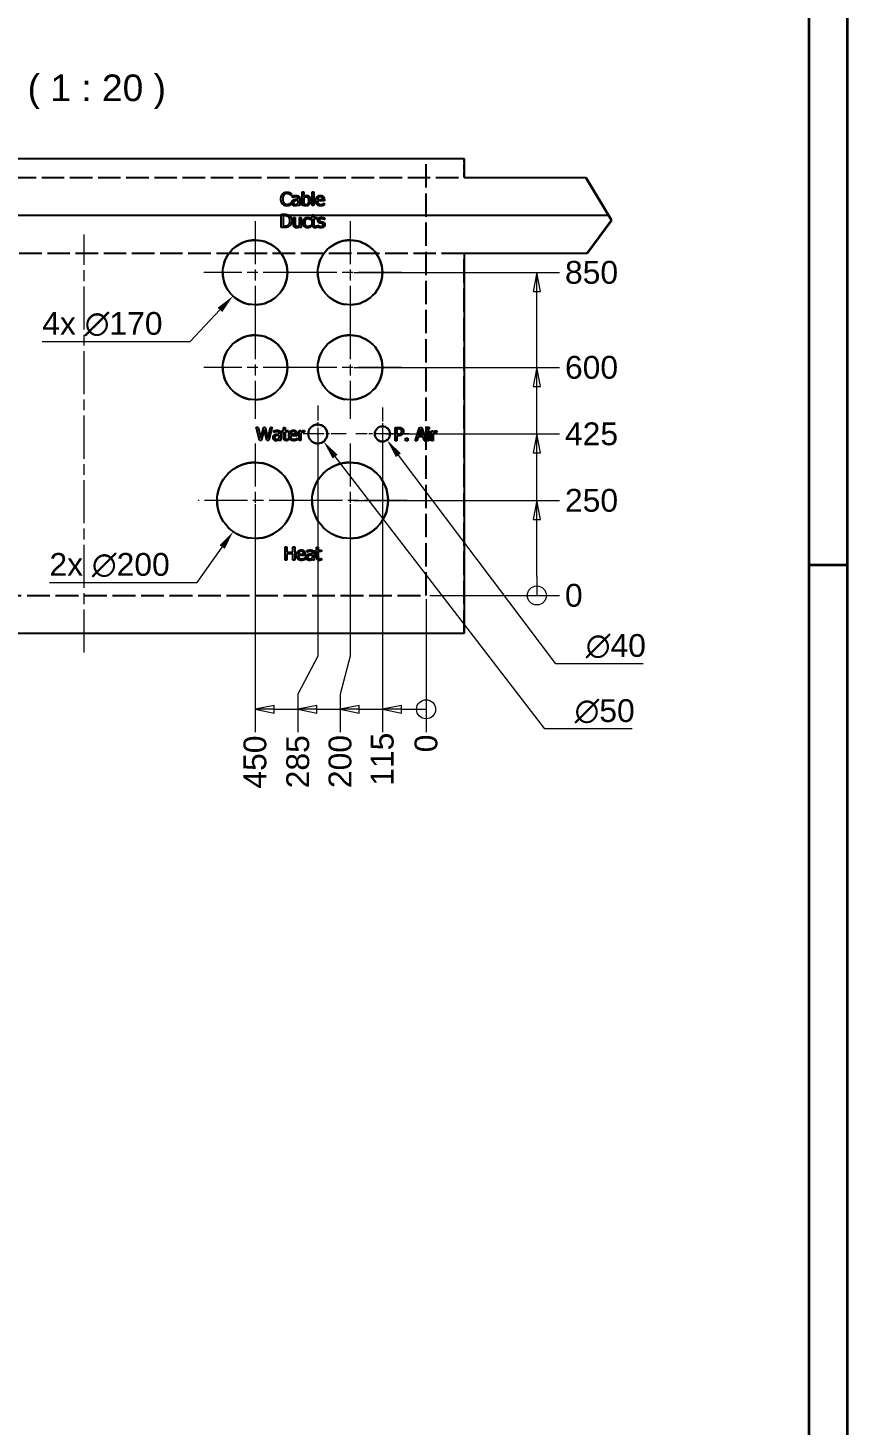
# Model space of a CAD drawing. Header units: millimetres. Extents: x -259789 to 207294, y -77389 to 59400.
# Drawn here: x 73324 to 84100, y 18384 to 36769 of the extents above; entities that cross this region are included whole.
import ezdxf

# ---------------------------------------------------------------- set-up
doc = ezdxf.new("R2010")
doc.units = ezdxf.units.MM
doc.header["$LTSCALE"] = 100
doc.linetypes.add('CHAIN', pattern=[0.3543, 0.2362, -0.0295, 0.0591, -0.0295])
doc.linetypes.add('DASHED', pattern=[0.2067, 0.1654, -0.0413])
doc.layers.get('0').update_dxf_attribs({"lineweight": 18})
for name, color, linetype, lineweight in [('Border', 7, 'Continuous', 35), ('Break Line', 7, 'Continuous', 35), ('Center Mark', 7, 'Continuous', 18), ('Centerline', 7, 'Continuous', 18), ('Dimension', 7, 'Continuous', 18), ('Hidden', 7, 'DASHED', 25), ('Symbol', 7, 'Continuous', 18), ('Visible', 7, 'Continuous', 25)]:
    doc.layers.add(name, color=color, linetype=linetype, lineweight=lineweight)
doc.styles.add('Label Text', font='arial.ttf')
doc.styles.add('Title', font='arial.ttf')
doc.dimstyles.new('Default - Method 2b', dxfattribs={"dimscale": 100, "dimtxt": 3, "dimasz": 2.5, "dimexe": 3, "dimexo": 0.5, "dimgap": 0.7, "dimtad": 0, "dimtoh": 1, "dimdec": 1, "dimrnd": 1e-08, "dimtxsty": 'Title', "dimcen": 0.09, "dimdle": 10, "dimclrd": 256, "dimclre": 256, "dimclrt": 7, "dimadec": 0, "dimazin": 2, "dimtfac": 0.833333, "dimtdec": 1, "dimtmove": 0, "dimatfit": 3, "dimfxl": 1, "dimtolj": 1, "dimlwd": -1, "dimlwe": -1, "dimarcsym": 0})

# ---------------------------------------------------------------- blocks, each defined once
blk = doc.blocks.new('Borders Bigadan Border')
at = {"layer": 'Border'}
for p, q in [((841, 594), (841, 0)), ((836, 5), (836, 589)), ((841, 297), (836, 297))]:
    blk.add_line(p, q, dxfattribs=at)
blk = doc.blocks.new('*D46')
at = {"layer": 'Defpoints', "color": 0, "transparency": 16777216}
for p in [(78562, 29301), (78562, 29301), (80319, 29301)]:
    blk.add_point(p, dxfattribs=at)
at = {"layer": 'Dimension', "transparency": 16777216}
blk.add_line((78612, 29301), (80319, 29301), dxfattribs=at)
at = {"layer": 'Dimension', "color": 7, "transparency": 16777216, "insert": (80389, 29301), "char_height": 300, "attachment_point": 4, "style": 'Title'}
blk.add_mtext('\\A1;0', dxfattribs=at)
blk = doc.blocks.new('*D47')
at = {"layer": 'Defpoints', "color": 0, "transparency": 16777216}
for p in [(77562, 30551), (80319, 30551), (78562, 29301)]:
    blk.add_point(p, dxfattribs=at)
at = {"layer": 'Dimension', "transparency": 16777216}
blk.add_line((77612, 30551), (80319, 30551), dxfattribs=at)
at = {"layer": 'Dimension', "color": 7, "transparency": 16777216, "insert": (80389, 30551), "char_height": 300, "attachment_point": 4, "style": 'Title'}
blk.add_mtext('\\A1;250', dxfattribs=at)
blk = doc.blocks.new('*D48')
at = {"layer": 'Defpoints', "color": 0, "transparency": 16777216}
for p in [(77987, 31426), (80319, 31426), (78562, 29301)]:
    blk.add_point(p, dxfattribs=at)
at = {"layer": 'Dimension', "transparency": 16777216}
blk.add_line((78037, 31426), (80319, 31426), dxfattribs=at)
at = {"layer": 'Dimension', "color": 7, "transparency": 16777216, "insert": (80389, 31426), "char_height": 300, "attachment_point": 4, "style": 'Title'}
blk.add_mtext('\\A1;425', dxfattribs=at)
blk = doc.blocks.new('*D49')
at = {"layer": 'Defpoints', "color": 0, "transparency": 16777216}
for p in [(77562, 32301), (80319, 32301), (78562, 29301)]:
    blk.add_point(p, dxfattribs=at)
at = {"layer": 'Dimension', "transparency": 16777216}
blk.add_line((77612, 32301), (80319, 32301), dxfattribs=at)
at = {"layer": 'Dimension', "color": 7, "transparency": 16777216, "insert": (80389, 32301), "char_height": 300, "attachment_point": 4, "style": 'Title'}
blk.add_mtext('\\A1;600', dxfattribs=at)
blk = doc.blocks.new('*D50')
at = {"layer": 'Defpoints', "color": 0, "transparency": 16777216}
for p in [(77562, 33551), (80319, 33551), (78562, 29301)]:
    blk.add_point(p, dxfattribs=at)
at = {"layer": 'Dimension', "transparency": 16777216}
blk.add_line((77612, 33551), (80319, 33551), dxfattribs=at)
at = {"layer": 'Dimension', "color": 7, "transparency": 16777216, "insert": (80389, 33551), "char_height": 300, "attachment_point": 4, "style": 'Title'}
blk.add_mtext('\\A1;850', dxfattribs=at)
blk = doc.blocks.new('2dTransSymbol1')
at = {"layer": 'Dimension'}
for p, q in [((800.19, 335.51), (799.69, 333.01)), ((800.19, 333.01), (800.19, 335.51)), ((800.69, 333.01), (800.19, 335.51)), ((799.69, 333.01), (800.69, 333.01)), ((800.19, 323.01), (800.19, 333.01)), ((800.19, 323.01), (799.69, 320.51)), ((800.19, 320.51), (800.19, 323.01)), ((800.69, 320.51), (800.19, 323.01)), ((799.69, 320.51), (800.69, 320.51)), ((800.19, 314.26), (800.19, 320.51)), ((800.19, 314.26), (799.69, 311.76)), ((800.19, 311.76), (800.19, 314.26)), ((800.69, 311.76), (800.19, 314.26)), ((799.69, 311.76), (800.69, 311.76)), ((800.19, 305.51), (800.19, 311.76)), ((800.19, 305.51), (799.69, 303.01)), ((800.19, 303.01), (800.19, 305.51)), ((800.69, 303.01), (800.19, 305.51)), ((799.69, 303.01), (800.69, 303.01)), ((800.19, 295.51), (800.19, 303.01)), ((800.19, 295.51), (800.19, 293.01))]:
    blk.add_line(p, q, dxfattribs=at)
at = {"layer": 'Dimension', "flags": 128}
for points in [[(800.69, 333.01), (800.19, 335.51), (799.69, 333.01), (800.69, 333.01)], [(800.69, 320.51), (800.19, 323.01), (799.69, 320.51), (800.69, 320.51)], [(800.69, 311.76), (800.19, 314.26), (799.69, 311.76), (800.69, 311.76)], [(800.69, 303.01), (800.19, 305.51), (799.69, 303.01), (800.69, 303.01)]]:
    blk.add_lwpolyline(points, dxfattribs=at)
at = {"layer": 'Dimension'}
blk.add_circle((800.19, 293.01), 1.25, dxfattribs=at)
for points in [[(800.69, 333.01), (800.19, 335.51), (799.69, 333.01), (800.69, 333.01)], [(800.69, 320.51), (800.19, 323.01), (799.69, 320.51), (800.69, 320.51)], [(800.69, 311.76), (800.19, 314.26), (799.69, 311.76), (800.69, 311.76)], [(800.69, 303.01), (800.19, 305.51), (799.69, 303.01), (800.69, 303.01)]]:
    blk.add_solid(points, dxfattribs=at)
blk = doc.blocks.new('*D52')
at = {"layer": 'Defpoints', "color": 0, "transparency": 16777216}
for p in [(78562, 29301), (78562, 29301), (78562, 27503)]:
    blk.add_point(p, dxfattribs=at)
at = {"layer": 'Dimension', "transparency": 16777216}
blk.add_line((78562, 29251), (78562, 27503), dxfattribs=at)
at = {"layer": 'Dimension', "color": 7, "transparency": 16777216, "insert": (78562, 27237), "char_height": 300, "attachment_point": 4, "rotation": 90, "style": 'Title'}
blk.add_mtext('\\A1;0', dxfattribs=at)
blk = doc.blocks.new('*D53')
at = {"layer": 'Defpoints', "color": 0, "transparency": 16777216}
for p in [(77987, 31426), (78562, 29301), (77987, 27503)]:
    blk.add_point(p, dxfattribs=at)
at = {"layer": 'Dimension', "transparency": 16777216}
blk.add_line((77987, 31376), (77987, 27503), dxfattribs=at)
at = {"layer": 'Dimension', "color": 7, "transparency": 16777216, "insert": (77987, 26796), "char_height": 300, "attachment_point": 4, "rotation": 90, "style": 'Title'}
blk.add_mtext('\\A1;115', dxfattribs=at)
blk = doc.blocks.new('*D54')
at = {"layer": 'Defpoints', "color": 0, "transparency": 16777216}
for p in [(77562, 30551), (78562, 29301), (77431, 27503)]:
    blk.add_point(p, dxfattribs=at)
at = {"layer": 'Dimension', "transparency": 16777216}
for p, q in [((77562, 30501), (77562, 28503)), ((77562, 28503), (77431, 28003)), ((77431, 28003), (77431, 27503))]:
    blk.add_line(p, q, dxfattribs=at)
at = {"layer": 'Dimension', "color": 7, "transparency": 16777216, "insert": (77431, 26766), "char_height": 300, "attachment_point": 4, "rotation": 90, "style": 'Title'}
blk.add_mtext('\\A1;200', dxfattribs=at)
blk = doc.blocks.new('*D55')
at = {"layer": 'Defpoints', "color": 0, "transparency": 16777216}
for p in [(77137, 31426), (78562, 29301), (76875, 27503)]:
    blk.add_point(p, dxfattribs=at)
at = {"layer": 'Dimension', "transparency": 16777216}
for p, q in [((77137, 31376), (77137, 28503)), ((77137, 28503), (76875, 28003)), ((76875, 28003), (76875, 27503))]:
    blk.add_line(p, q, dxfattribs=at)
at = {"layer": 'Dimension', "color": 7, "transparency": 16777216, "insert": (76875, 26763), "char_height": 300, "attachment_point": 4, "rotation": 90, "style": 'Title'}
blk.add_mtext('\\A1;285', dxfattribs=at)
blk = doc.blocks.new('*D56')
at = {"layer": 'Defpoints', "color": 0, "transparency": 16777216}
for p in [(76312, 30551), (78562, 29301), (76312, 27503)]:
    blk.add_point(p, dxfattribs=at)
at = {"layer": 'Dimension', "transparency": 16777216}
blk.add_line((76312, 30501), (76312, 27503), dxfattribs=at)
at = {"layer": 'Dimension', "color": 7, "transparency": 16777216, "insert": (76312, 26759), "char_height": 300, "attachment_point": 4, "rotation": 90, "style": 'Title'}
blk.add_mtext('\\A1;450', dxfattribs=at)
blk = doc.blocks.new('2dTransSymbol2')
at = {"layer": 'Dimension'}
for p, q in [((765.62, 278.53), (763.12, 278.03)), ((765.62, 278.03), (763.12, 278.03)), ((763.12, 278.03), (765.62, 277.53)), ((765.62, 277.53), (765.62, 278.53)), ((765.62, 278.03), (768.75, 278.03)), ((771.25, 278.53), (768.75, 278.03)), ((771.25, 278.03), (768.75, 278.03)), ((768.75, 278.03), (771.25, 277.53)), ((771.25, 277.53), (771.25, 278.53)), ((771.25, 278.03), (774.31, 278.03)), ((776.81, 278.53), (774.31, 278.03)), ((776.81, 278.03), (774.31, 278.03)), ((774.31, 278.03), (776.81, 277.53)), ((776.81, 277.53), (776.81, 278.53)), ((776.81, 278.03), (779.87, 278.03)), ((782.37, 278.53), (779.87, 278.03)), ((782.37, 278.03), (779.87, 278.03)), ((779.87, 278.03), (782.37, 277.53)), ((782.37, 277.53), (782.37, 278.53)), ((782.37, 278.03), (783.12, 278.03)), ((783.12, 278.03), (785.62, 278.03))]:
    blk.add_line(p, q, dxfattribs=at)
at = {"layer": 'Dimension', "flags": 128}
for points in [[(765.62, 278.53), (763.12, 278.03), (765.62, 277.53), (765.62, 278.53)], [(771.25, 278.53), (768.75, 278.03), (771.25, 277.53), (771.25, 278.53)], [(776.81, 278.53), (774.31, 278.03), (776.81, 277.53), (776.81, 278.53)], [(782.37, 278.53), (779.87, 278.03), (782.37, 277.53), (782.37, 278.53)]]:
    blk.add_lwpolyline(points, dxfattribs=at)
at = {"layer": 'Dimension'}
blk.add_circle((785.62, 278.03), 1.25, dxfattribs=at)
for points in [[(765.62, 278.53), (763.12, 278.03), (765.62, 277.53), (765.62, 278.53)], [(771.25, 278.53), (768.75, 278.03), (771.25, 277.53), (771.25, 278.53)], [(776.81, 278.53), (774.31, 278.03), (776.81, 277.53), (776.81, 278.53)], [(782.37, 278.53), (779.87, 278.03), (782.37, 277.53), (782.37, 278.53)]]:
    blk.add_solid(points, dxfattribs=at)
blk = doc.blocks.new('*D66')
at = {"layer": 'Defpoints', "color": 0, "transparency": 16777216}
for p in [(76600, 30960), (76024, 30142)]:
    blk.add_point(p, dxfattribs=at)
at = {"layer": 'Dimension', "transparency": 16777216}
for p, q in [((76303, 30551), (76321, 30551)), ((76312, 30542), (76312, 30560)), ((75550, 29470), (75880, 29938)), ((73607, 29470), (75550, 29470))]:
    blk.add_line(p, q, dxfattribs=at)
blk.add_solid([(75846, 29962), (75914, 29914), (76024, 30142)], dxfattribs=at)
at = {"layer": 'Dimension', "color": 7, "transparency": 16777216, "insert": (73607, 29540), "char_height": 300, "attachment_point": 7, "style": 'Title'}
blk.add_mtext('\\A1;\\fArial|b0|i0;{\\H300.0000;2x ∅200}', dxfattribs=at)
blk = doc.blocks.new('*D67')
at = {"layer": 'Defpoints', "color": 0, "transparency": 16777216}
for p in [(76603, 33861), (76021, 33241)]:
    blk.add_point(p, dxfattribs=at)
at = {"layer": 'Dimension', "transparency": 16777216}
for p, q in [((76303, 33551), (76321, 33551)), ((76312, 33542), (76312, 33560)), ((75458, 32641), (75850, 33059)), ((73512, 32641), (75458, 32641))]:
    blk.add_line(p, q, dxfattribs=at)
blk.add_solid([(75820, 33087), (75881, 33030), (76021, 33241)], dxfattribs=at)
at = {"layer": 'Dimension', "color": 7, "transparency": 16777216, "insert": (73512, 32711), "char_height": 300, "attachment_point": 7, "style": 'Title'}
blk.add_mtext('\\A1;\\fArial|b0|i0;{\\H300.0000;4x ∅170}', dxfattribs=at)
blk = doc.blocks.new('*D69')
at = {"layer": 'Defpoints', "color": 0, "transparency": 16777216}
for p in [(77927, 31506), (78047, 31346)]:
    blk.add_point(p, dxfattribs=at)
at = {"layer": 'Dimension', "transparency": 16777216}
for p, q in [((77978, 31426), (77996, 31426)), ((77987, 31417), (77987, 31435)), ((80269, 28403), (78198, 31147)), ((81418, 28403), (80269, 28403))]:
    blk.add_line(p, q, dxfattribs=at)
blk.add_solid([(78231, 31172), (78165, 31122), (78047, 31346)], dxfattribs=at)
at = {"layer": 'Dimension', "color": 7, "transparency": 16777216, "insert": (80663, 28473), "char_height": 300, "attachment_point": 7, "style": 'Title'}
blk.add_mtext('\\A1;∅40', dxfattribs=at)
blk = doc.blocks.new('*D70')
at = {"layer": 'Defpoints', "color": 0, "transparency": 16777216}
for p in [(77061, 31525), (77213, 31327)]:
    blk.add_point(p, dxfattribs=at)
at = {"layer": 'Dimension', "transparency": 16777216}
for p, q in [((77128, 31426), (77146, 31426)), ((77137, 31417), (77137, 31435)), ((80123, 27546), (77366, 31129)), ((81272, 27546), (80123, 27546))]:
    blk.add_line(p, q, dxfattribs=at)
blk.add_solid([(77399, 31154), (77333, 31103), (77213, 31327)], dxfattribs=at)
at = {"layer": 'Dimension', "color": 7, "transparency": 16777216, "insert": (80516, 27616), "char_height": 300, "attachment_point": 7, "style": 'Title'}
blk.add_mtext('\\A1;∅50', dxfattribs=at)

msp = doc.modelspace()

# ---------------------------------------------------------------- linework, layer by layer
at = {"layer": 'Break Line'}
for p, q in [((80663.26, 34800.98), (81000.31, 34240.23)), ((81000.31, 34240.23), (80676.19, 33800.98))]:
    msp.add_line(p, q, dxfattribs=at)
at = {"layer": 'Center Mark', "linetype": 'CHAIN', "ltscale": 23.990969}
for p, q in [((76312.18, 34225.98), (76312.18, 32875.98)), ((77562.18, 34225.98), (77562.18, 32875.98)), ((76987.18, 33550.98), (75637.18, 33550.98)), ((78237.18, 33550.98), (76887.18, 33550.98)), ((76312.18, 32975.98), (76312.18, 31625.98)), ((77562.18, 32975.98), (77562.18, 31625.98)), ((76987.18, 32300.98), (75637.18, 32300.98)), ((78237.18, 32300.98), (76887.18, 32300.98)), ((76312.18, 31300.98), (76312.18, 29800.98)), ((77562.18, 31300.98), (77562.18, 29800.98)), ((77062.18, 30550.98), (75562.18, 30550.98)), ((78312.18, 30550.98), (76812.18, 30550.98))]:
    msp.add_line(p, q, dxfattribs=at)
at = {"layer": 'Center Mark', "linetype": 'CHAIN', "ltscale": 8.333956}
for p, q in [((77137.18, 31800.98), (77137.18, 31050.98)), ((77512.18, 31425.98), (76762.18, 31425.98))]:
    msp.add_line(p, q, dxfattribs=at)
at = {"layer": 'Center Mark', "linetype": 'CHAIN', "ltscale": 7.778352}
for p, q in [((77987.18, 31775.98), (77987.18, 31075.98)), ((78337.18, 31425.98), (77637.18, 31425.98))]:
    msp.add_line(p, q, dxfattribs=at)
at = {"layer": 'Centerline', "linetype": 'CHAIN', "ltscale": 23.990969}
msp.add_line((74062.18, 28550.98), (74062.18, 34050.98), dxfattribs=at)
at = {"layer": 'Hidden', "ltscale": 18.545397}
msp.add_line((78562.18, 29300.98), (78562.18, 35050.98), dxfattribs=at)
msp.add_line((78562.18, 29300.98), (78562.18, 35050.98), dxfattribs=at)
at = {"layer": 'Hidden', "ltscale": 4.761642}
msp.add_line((79062.18, 34800.98), (79062.18, 35050.98), dxfattribs=at)
at = {"layer": 'Hidden', "ltscale": 17.918245}
for p, q in [((69062.18, 34800.98), (79062.18, 34800.98)), ((79062.18, 33800.98), (69062.18, 33800.98))]:
    msp.add_line(p, q, dxfattribs=at)
at = {"layer": 'Hidden', "ltscale": 18.225077}
for p, q in [((79062.18, 34800.98), (79062.18, 34800.98)), ((79062.18, 33800.98), (79062.18, 33800.98))]:
    msp.add_line(p, q, dxfattribs=at)
at = {"layer": 'Hidden', "ltscale": 9.523383}
for p, q in [((76312.18, 33975.98), (76312.18, 33975.98)), ((77562.18, 33975.98), (77562.18, 33975.98)), ((76312.18, 33125.98), (76312.18, 33125.98)), ((77562.18, 33125.98), (77562.18, 33125.98)), ((76312.18, 32725.98), (76312.18, 32725.98)), ((77562.18, 32725.98), (77562.18, 32725.98)), ((76312.18, 31875.98), (76312.18, 31875.98)), ((77562.18, 31875.98), (77562.18, 31875.98)), ((77137.18, 31550.98), (77137.18, 31550.98)), ((77987.18, 31525.98), (77987.18, 31525.98)), ((77137.18, 31300.98), (77137.18, 31300.98)), ((77987.18, 31325.98), (77987.18, 31325.98)), ((76312.18, 31050.98), (76312.18, 31050.98)), ((77562.18, 31050.98), (77562.18, 31050.98)), ((76312.18, 30050.98), (76312.18, 30050.98)), ((77562.18, 30050.98), (77562.18, 30050.98))]:
    msp.add_line(p, q, dxfattribs=at)
at = {"layer": 'Hidden', "ltscale": 18.60742}
msp.add_line((79062.18, 28800.98), (79062.18, 33800.98), dxfattribs=at)
at = {"layer": 'Hidden', "ltscale": 18.142235}
msp.add_line((69562.18, 29300.98), (78562.18, 29300.98), dxfattribs=at)
at = {"layer": 'Hidden', "ltscale": 16.148729}
for centre in [(76312.18, 33550.98), (77562.18, 33550.98), (76312.18, 32300.98), (77562.18, 32300.98)]:
    msp.add_arc(centre, 425, 89.999991, 270.000009, dxfattribs=at)
at = {"layer": 'Hidden', "ltscale": 7.479629}
msp.add_arc((77137.18, 31425.98), 125, 89.999971, 270.000029, dxfattribs=at)
at = {"layer": 'Hidden', "ltscale": 5.983683}
msp.add_arc((77987.18, 31425.98), 100, 89.999964, 270.000036, dxfattribs=at)
at = {"layer": 'Hidden', "ltscale": 18.998507}
for centre in [(76312.18, 30550.98), (77562.18, 30550.98)]:
    msp.add_arc(centre, 500, 89.999993, 270.000007, dxfattribs=at)
at = {"layer": 'Visible'}
for p, q in [((69062.18, 35050.98), (79062.18, 35050.98)), ((79062.18, 35050.98), (79062.18, 34800.98)), ((79062.18, 34800.98), (80663.26, 34800.98)), ((76784.95, 34565.78), (76783.1, 34565.78)), ((76784.95, 34593.86), (76784.95, 34565.78)), ((76931.3, 34430.49), (76931.3, 34613.29)), ((76931.3, 34613.29), (76953.42, 34613.29)), ((76953.42, 34613.29), (76953.42, 34548.06)), ((77064.75, 34430.49), (77064.75, 34613.29)), ((77064.75, 34613.29), (77086.87, 34613.29)), ((77086.87, 34613.29), (77086.87, 34430.49)), ((76783.24, 34470.2), (76784.95, 34470.2)), ((76784.95, 34470.2), (76784.95, 34442.4)), ((76806.22, 34536.43), (76806.22, 34558.98)), ((76807.49, 34536.43), (76806.22, 34536.43)), ((76878.12, 34516.86), (76878.12, 34521.11)), ((76878.12, 34462.83), (76878.12, 34499.27)), ((76878.12, 34430.49), (76878.12, 34444.39)), ((76900.24, 34430.49), (76878.12, 34430.49)), ((76900.24, 34520.26), (76900.24, 34430.49)), ((76952, 34430.49), (76931.3, 34430.49)), ((76953.42, 34436.59), (76952, 34430.49)), ((76953.42, 34529.48), (76953.42, 34454.17)), ((77086.87, 34430.49), (77064.75, 34430.49)), ((77132.68, 34510.76), (77202.02, 34510.76)), ((77223.58, 34493.88), (77132.68, 34493.88)), ((77219.89, 34462.68), (77221.17, 34462.68)), ((77221.17, 34462.68), (77221.17, 34438.58)), ((77223.58, 34505.94), (77223.58, 34493.88)), ((80963.8, 34300.98), (66933.29, 34300.98)), ((76656.74, 34142.36), (76656.74, 34317.36)), ((76656.74, 34317.36), (76696.59, 34317.36)), ((76680, 34297.22), (76680, 34162.5)), ((76697.73, 34297.22), (76680, 34297.22)), ((76817.28, 34188.45), (76817.28, 34273.68)), ((76817.28, 34273.68), (76839.4, 34273.68)), ((76839.4, 34273.68), (76839.4, 34198.8)), ((76898.26, 34175.54), (76898.26, 34273.68)), ((76898.26, 34273.68), (76920.38, 34273.68)), ((76920.38, 34273.68), (76920.38, 34142.36)), ((77043.33, 34241.77), (77042.06, 34241.77)), ((77043.33, 34266.59), (77043.33, 34241.77)), ((77050, 34255.39), (77050, 34273.68)), ((77050, 34273.68), (77064.89, 34273.68)), ((77064.89, 34255.39), (77050, 34255.39)), ((77064.89, 34273.68), (77064.89, 34311.4)), ((77064.89, 34311.4), (77087.01, 34311.4)), ((77064.89, 34182.63), (77064.89, 34255.39)), ((77087.01, 34311.4), (77087.01, 34273.68)), ((77087.01, 34273.68), (77127.71, 34273.68)), ((77127.71, 34255.39), (77087.01, 34255.39)), ((77087.01, 34255.39), (77087.01, 34192.84)), ((77127.71, 34273.68), (77127.71, 34255.39)), ((77225.99, 34243.61), (77224.86, 34243.61)), ((77225.99, 34267.3), (77225.99, 34243.61)), ((76697.02, 34142.36), (76656.74, 34142.36)), ((76680, 34162.5), (76697.73, 34162.5)), ((76898.26, 34142.36), (76898.26, 34156.82)), ((76920.38, 34142.36), (76898.26, 34142.36)), ((77042.06, 34174.55), (77043.33, 34174.55)), ((77043.33, 34174.55), (77043.33, 34149.73)), ((77126.44, 34163.35), (77127.71, 34163.35)), ((77127.71, 34163.35), (77127.71, 34143.49)), ((77135.94, 34150.3), (77135.94, 34175.12)), ((77135.94, 34175.12), (77137.07, 34175.12)), ((80676.19, 33800.98), (79062.18, 33800.98)), ((79062.18, 33800.98), (79062.18, 28800.98)), ((76372.66, 31340.33), (76327.99, 31515.33)), ((76327.99, 31515.33), (76351.95, 31515.33)), ((76351.95, 31515.33), (76387.12, 31370.25)), ((76387.12, 31370.25), (76422.01, 31515.33)), ((76433.07, 31485.54), (76398.47, 31340.33)), ((76422.01, 31515.33), (76445.69, 31515.33)), ((76468.67, 31340.33), (76433.07, 31485.54)), ((76445.69, 31515.33), (76480.86, 31368.55)), ((76480.86, 31368.55), (76515.89, 31515.33)), ((76538.72, 31515.33), (76494.76, 31340.33)), ((76515.89, 31515.33), (76538.72, 31515.33)), ((76559.15, 31446.26), (76559.15, 31468.81)), ((76560.42, 31446.26), (76559.15, 31446.26)), ((76670.75, 31453.35), (76670.75, 31471.65)), ((76670.75, 31471.65), (76685.64, 31471.65)), ((76685.64, 31453.35), (76670.75, 31453.35)), ((76685.64, 31471.65), (76685.64, 31509.37)), ((76685.64, 31509.37), (76707.77, 31509.37)), ((76685.64, 31380.6), (76685.64, 31453.35)), ((76707.77, 31509.37), (76707.77, 31471.65)), ((76707.77, 31471.65), (76748.47, 31471.65)), ((76748.47, 31453.35), (76707.77, 31453.35)), ((76707.77, 31453.35), (76707.77, 31390.81)), ((76748.47, 31471.65), (76748.47, 31453.35)), ((76891.42, 31340.33), (76891.42, 31471.65)), ((76891.42, 31471.65), (76913.54, 31471.65)), ((76913.54, 31471.65), (76913.54, 31452.08)), ((76961.05, 31447.96), (76959.91, 31447.96)), ((76961.05, 31470.94), (76961.05, 31447.96)), ((78154.91, 31337.91), (78154.91, 31512.91)), ((78154.91, 31512.91), (78198.87, 31512.91)), ((78197.46, 31492.78), (78178.17, 31492.78)), ((78178.17, 31492.78), (78178.17, 31423)), ((78416.84, 31337.91), (78475.84, 31512.91)), ((78489.59, 31489.09), (78462.65, 31406.69)), ((78475.84, 31512.91), (78504.49, 31512.91)), ((78516.68, 31406.69), (78489.59, 31489.09)), ((78504.49, 31512.91), (78563.48, 31337.91)), ((78577.38, 31491.07), (78577.38, 31514.05)), ((78577.38, 31514.05), (78602.48, 31514.05)), ((78602.48, 31491.07), (78577.38, 31491.07)), ((78578.8, 31337.91), (78578.8, 31469.24)), ((78578.8, 31469.24), (78600.92, 31469.24)), ((78600.92, 31469.24), (78600.92, 31337.91)), ((78602.48, 31514.05), (78602.48, 31491.07)), ((78633.4, 31337.91), (78633.4, 31469.24)), ((78633.4, 31469.24), (78655.52, 31469.24)), ((78655.52, 31469.24), (78655.52, 31449.66)), ((78703.03, 31445.55), (78701.89, 31445.55)), ((78703.03, 31468.53), (78703.03, 31445.55)), ((76398.47, 31340.33), (76372.66, 31340.33)), ((76494.76, 31340.33), (76468.67, 31340.33)), ((76631.05, 31426.69), (76631.05, 31430.94)), ((76631.05, 31372.66), (76631.05, 31409.11)), ((76631.05, 31340.33), (76631.05, 31354.22)), ((76653.17, 31340.33), (76631.05, 31340.33)), ((76653.17, 31430.09), (76653.17, 31340.33)), ((76747.19, 31361.31), (76748.47, 31361.31)), ((76748.47, 31361.31), (76748.47, 31341.46)), ((76778.11, 31420.59), (76847.46, 31420.59)), ((76869.01, 31403.72), (76778.11, 31403.72)), ((76865.32, 31372.52), (76866.6, 31372.52)), ((76866.6, 31372.52), (76866.6, 31348.41)), ((76869.01, 31415.77), (76869.01, 31403.72)), ((76913.54, 31340.33), (76891.42, 31340.33)), ((76913.54, 31433.5), (76913.54, 31340.33)), ((78178.17, 31337.91), (78154.91, 31337.91)), ((78178.17, 31423), (78194.05, 31423)), ((78197.88, 31403.15), (78178.17, 31403.15)), ((78178.17, 31403.15), (78178.17, 31337.91)), ((78292.19, 31337.91), (78292.19, 31371.38)), ((78292.19, 31371.38), (78320.27, 31371.38)), ((78320.27, 31337.91), (78292.19, 31337.91)), ((78320.27, 31371.38), (78320.27, 31337.91)), ((78440.38, 31337.91), (78416.84, 31337.91)), ((78456.27, 31386.84), (78440.38, 31337.91)), ((78523.06, 31386.84), (78456.27, 31386.84)), ((78462.65, 31406.69), (78516.68, 31406.69)), ((78538.95, 31337.91), (78523.06, 31386.84)), ((78563.48, 31337.91), (78538.95, 31337.91)), ((78600.92, 31337.91), (78578.8, 31337.91)), ((78655.52, 31337.91), (78633.4, 31337.91)), ((78655.52, 31431.09), (78655.52, 31337.91)), ((76706.88, 29765.33), (76706.88, 29940.33)), ((76706.88, 29940.33), (76730.13, 29940.33)), ((76730.13, 29940.33), (76730.13, 29871.69)), ((76730.13, 29871.69), (76810.68, 29871.69)), ((76810.68, 29850.98), (76730.13, 29850.98)), ((76730.13, 29850.98), (76730.13, 29765.33)), ((76810.68, 29871.69), (76810.68, 29940.33)), ((76810.68, 29940.33), (76833.94, 29940.33)), ((76810.68, 29765.33), (76810.68, 29850.98)), ((76833.94, 29940.33), (76833.94, 29765.33)), ((76881.03, 29845.59), (76950.37, 29845.59)), ((76971.93, 29828.72), (76881.03, 29828.72)), ((76968.24, 29797.52), (76969.52, 29797.52)), ((76969.52, 29797.52), (76969.52, 29773.41)), ((76971.93, 29840.77), (76971.93, 29828.72)), ((76995.61, 29871.26), (76995.61, 29893.81)), ((76996.89, 29871.26), (76995.61, 29871.26)), ((77067.51, 29851.69), (77067.51, 29855.94)), ((77067.51, 29797.66), (77067.51, 29834.11)), ((77089.64, 29855.09), (77089.64, 29765.33)), ((77107.22, 29878.35), (77107.22, 29896.65)), ((77107.22, 29896.65), (77122.11, 29896.65)), ((77122.11, 29878.35), (77107.22, 29878.35)), ((77122.11, 29896.65), (77122.11, 29934.37)), ((77122.11, 29934.37), (77144.23, 29934.37)), ((77122.11, 29805.6), (77122.11, 29878.35)), ((77144.23, 29934.37), (77144.23, 29896.65)), ((77144.23, 29896.65), (77184.94, 29896.65)), ((77184.94, 29878.35), (77144.23, 29878.35)), ((77144.23, 29878.35), (77144.23, 29815.81)), ((77183.66, 29786.31), (77184.94, 29786.31)), ((77184.94, 29896.65), (77184.94, 29878.35)), ((77184.94, 29786.31), (77184.94, 29766.46)), ((76730.13, 29765.33), (76706.88, 29765.33)), ((76833.94, 29765.33), (76810.68, 29765.33)), ((77067.51, 29765.33), (77067.51, 29779.22)), ((77089.64, 29765.33), (77067.51, 29765.33)), ((79062.18, 28800.98), (69062.18, 28800.98))]:
    msp.add_line(p, q, dxfattribs=at)
for centre, radius in [((76312.18, 33550.98), 425), ((77562.18, 33550.98), 425), ((76312.18, 32300.98), 425), ((77562.18, 32300.98), 425), ((77137.18, 31425.98), 125), ((77987.18, 31425.98), 100), ((76312.18, 30550.98), 500), ((77562.18, 30550.98), 500)]:
    msp.add_circle(centre, radius, dxfattribs=at)
for centre, radius, start, end in [((76312.18, 33550.98), 425, 270.000009, 89.999991), ((77562.18, 33550.98), 425, 270.000009, 89.999991), ((76312.18, 32300.98), 425, 270.000009, 89.999991), ((77562.18, 32300.98), 425, 270.000009, 89.999991), ((77137.18, 31425.98), 125, 270.000029, 89.999971), ((77987.18, 31425.98), 100, 270.000036, 89.999964), ((76312.18, 30550.98), 500, 270.000007, 89.999993), ((77562.18, 30550.98), 500, 270.000007, 89.999993)]:
    msp.add_arc(centre, radius, start, end, dxfattribs=at)
for points in [[(76652.21, 34517.85), (76652.21, 34539.83), (76663.41, 34572.45), (76674.05, 34584.5)], [(76674.05, 34584.5), (76684.54, 34596.27), (76713.19, 34608.61), (76730.91, 34608.61)], [(76692.06, 34570.75), (76684.68, 34561.81), (76676.46, 34534.73), (76676.46, 34517.85)], [(76730.77, 34588.76), (76719.57, 34588.76), (76699.57, 34579.54), (76692.06, 34570.75)], [(76763.39, 34580.39), (76756.72, 34584.08), (76740.98, 34588.76), (76730.77, 34588.76)], [(76730.91, 34608.61), (76739.71, 34608.61), (76755.16, 34606.06), (76761.69, 34604.07)], [(76761.69, 34604.07), (76767.36, 34602.23), (76779.13, 34596.98), (76784.95, 34593.86)], [(76783.1, 34565.78), (76779.98, 34568.62), (76770.34, 34576.56), (76763.39, 34580.39)], [(76806.22, 34558.98), (76812.32, 34560.68), (76835.15, 34564.93), (76846.35, 34564.93)], [(76846.35, 34564.93), (76859.97, 34564.93), (76878.54, 34560.68), (76885.92, 34555.15)], [(76953.42, 34548.06), (76961.79, 34555.57), (76981.22, 34565.5), (76993.56, 34565.5)], [(76993.56, 34565.5), (77015.82, 34565.5), (77041.35, 34529.9), (77041.35, 34498.28)], [(77110.27, 34495.44), (77110.27, 34527.49), (77143.88, 34565.5), (77170.97, 34565.5)], [(77170.97, 34565.5), (77183.16, 34565.5), (77202.02, 34558.41), (77208.97, 34550.89)], [(76674.19, 34450.35), (76663.69, 34461.69), (76652.21, 34495.73), (76652.21, 34517.85)], [(76730.49, 34427.37), (76713.47, 34427.37), (76684.68, 34438.86), (76674.19, 34450.35)], [(76676.46, 34517.85), (76676.46, 34499.84), (76685.11, 34473.89), (76692.62, 34464.95)], [(76692.62, 34464.95), (76700, 34456.3), (76719.71, 34447.51), (76730.77, 34447.51)], [(76761.69, 34432.48), (76754.03, 34429.92), (76740.98, 34427.37), (76730.49, 34427.37)], [(76730.77, 34447.51), (76740.84, 34447.51), (76758, 34452.47), (76764.67, 34456.16)], [(76784.95, 34442.4), (76779.13, 34439.71), (76768.92, 34434.75), (76761.69, 34432.48)], [(76764.67, 34456.16), (76771.05, 34459.85), (76780.55, 34467.51), (76783.24, 34470.2)], [(76795.58, 34468.5), (76795.58, 34482.11), (76807.07, 34501.4), (76819.55, 34506.93)], [(76807.21, 34438.43), (76801.96, 34443.82), (76795.58, 34459.71), (76795.58, 34468.5)], [(76835.43, 34426.8), (76827.35, 34426.8), (76812.74, 34432.9), (76807.21, 34438.43)], [(76846.21, 34545.36), (76838.55, 34545.36), (76817.85, 34540.82), (76807.49, 34536.43)], [(76838.69, 34493.88), (76829.9, 34491.19), (76818.41, 34479.99), (76818.41, 34470.06)], [(76818.41, 34470.06), (76818.41, 34458.71), (76831.18, 34447.23), (76843.37, 34447.23)], [(76819.55, 34506.93), (76830.61, 34512.04), (76860.67, 34515.86), (76878.12, 34516.86)], [(76862.09, 34433.19), (76856.28, 34430.07), (76845.36, 34426.8), (76835.43, 34426.8)], [(76878.12, 34499.27), (76870.18, 34498.56), (76846.21, 34496.15), (76838.69, 34493.88)], [(76843.37, 34447.23), (76853.73, 34447.23), (76870.74, 34456.16), (76878.12, 34462.83)], [(76869.18, 34540.97), (76864.93, 34543.66), (76852.73, 34545.36), (76846.21, 34545.36)], [(76878.12, 34444.39), (76875.42, 34442.4), (76866.35, 34435.31), (76862.09, 34433.19)], [(76878.12, 34521.11), (76878.12, 34528.77), (76873.44, 34538.27), (76869.18, 34540.97)], [(76885.92, 34555.15), (76893.15, 34549.76), (76900.24, 34532.6), (76900.24, 34520.26)], [(76988.31, 34544.51), (76979.37, 34544.51), (76960.94, 34536), (76953.42, 34529.48)], [(76953.42, 34454.17), (76961.79, 34450.06), (76974.69, 34446.66), (76982.35, 34446.66)], [(76986.61, 34426.8), (76975.97, 34426.8), (76960.8, 34432.05), (76953.42, 34436.59)], [(76982.35, 34446.66), (76999.23, 34446.66), (77018.51, 34470.63), (77018.51, 34496.58)], [(77041.35, 34498.28), (77041.35, 34466.09), (77010.15, 34426.8), (76986.61, 34426.8)], [(77018.51, 34496.58), (77018.51, 34520.12), (77004.19, 34544.51), (76988.31, 34544.51)], [(77176.36, 34427.51), (77144.87, 34427.51), (77110.27, 34462.83), (77110.27, 34495.44)], [(77143.45, 34536.99), (77138.49, 34531.75), (77133.39, 34519.13), (77132.68, 34510.76)], [(77132.68, 34493.88), (77132.68, 34471.05), (77155.65, 34446.8), (77176.07, 34446.8)], [(77169.69, 34547.35), (77160.9, 34547.35), (77148.56, 34542.1), (77143.45, 34536.99)], [(77194.51, 34537.14), (77190.68, 34542.1), (77178.62, 34547.35), (77169.69, 34547.35)], [(77176.07, 34446.8), (77183.3, 34446.8), (77197.34, 34450.06), (77203.02, 34452.61)], [(77201.17, 34431.2), (77194.79, 34429.36), (77184.3, 34427.51), (77176.36, 34427.51)], [(77202.02, 34510.76), (77201.74, 34519.69), (77198.05, 34532.74), (77194.51, 34537.14)], [(77221.17, 34438.58), (77217.34, 34437.02), (77205.71, 34432.48), (77201.17, 34431.2)], [(77203.02, 34452.61), (77208.97, 34455.45), (77217.2, 34460.41), (77219.89, 34462.68)], [(77208.97, 34550.89), (77216.06, 34543.38), (77223.58, 34521.68), (77223.58, 34505.94)], [(76696.59, 34317.36), (76721.27, 34317.36), (76749.35, 34309.98), (76759.28, 34303.46)], [(76743.96, 34286.73), (76734.6, 34292.26), (76713.47, 34297.22), (76697.73, 34297.22)], [(76770.48, 34230), (76770.48, 34250.14), (76757.15, 34278.64), (76743.96, 34286.73)], [(76746.09, 34174.13), (76758.28, 34182.35), (76770.48, 34209.58), (76770.48, 34230)], [(76794.73, 34229.72), (76794.73, 34205.75), (76775.3, 34167.18), (76758.99, 34156.4)], [(76759.28, 34303.46), (76776.15, 34292.26), (76794.73, 34255.24), (76794.73, 34229.72)], [(76839.4, 34198.8), (76839.4, 34188.31), (76840.96, 34174.55), (76843.66, 34169.45)], [(76943.35, 34207.74), (76943.35, 34225.04), (76952.57, 34250.28), (76960.37, 34258.79)], [(76960.37, 34156.26), (76952.29, 34164.62), (76943.35, 34190.43), (76943.35, 34207.74)], [(76960.37, 34258.79), (76968.17, 34267.44), (76991.29, 34276.66), (77004.62, 34276.66)], [(77004.19, 34257.37), (76987.03, 34257.37), (76966.19, 34231.42), (76966.19, 34207.74)], [(76966.19, 34207.74), (76966.19, 34184.62), (76986.32, 34158.67), (77004.19, 34158.67)], [(77027.02, 34251.56), (77022.34, 34253.83), (77009.86, 34257.37), (77004.19, 34257.37)], [(77004.62, 34276.66), (77015.39, 34276.66), (77035.53, 34270.56), (77043.33, 34266.59)], [(77042.06, 34241.77), (77039.65, 34243.76), (77032.27, 34248.86), (77027.02, 34251.56)], [(77136.51, 34236.67), (77136.51, 34254.53), (77163.31, 34276.8), (77185.43, 34276.8)], [(77165.15, 34201.21), (77150.12, 34205.61), (77136.51, 34223.76), (77136.51, 34236.67)], [(77185.01, 34258.22), (77174.09, 34258.22), (77159.05, 34249), (77159.05, 34239.79)], [(77159.05, 34239.79), (77159.05, 34231.42), (77167.99, 34223.34), (77177.92, 34220.78)], [(77188.84, 34195.82), (77184.58, 34196.82), (77170.97, 34199.65), (77165.15, 34201.21)], [(77177.92, 34220.78), (77182.74, 34219.51), (77194.93, 34216.95), (77201.6, 34215.39)], [(77224.86, 34243.61), (77216.35, 34250.42), (77195.64, 34258.22), (77185.01, 34258.22)], [(77185.43, 34276.8), (77196.35, 34276.8), (77218.47, 34271.41), (77225.99, 34267.3)], [(77208.26, 34177.25), (77208.26, 34185.05), (77199.75, 34193.13), (77188.84, 34195.82)], [(77201.6, 34215.39), (77216.06, 34211.71), (77230.81, 34194.83), (77230.81, 34180.22)], [(76758.99, 34156.4), (76745.66, 34148.03), (76718.29, 34142.36), (76697.02, 34142.36)], [(76697.73, 34162.5), (76713.19, 34162.5), (76736.59, 34167.46), (76746.09, 34174.13)], [(76829.19, 34150.44), (76823.52, 34156.54), (76817.28, 34175.12), (76817.28, 34188.45)], [(76858.41, 34138.67), (76849.9, 34138.67), (76834.72, 34144.34), (76829.19, 34150.44)], [(76843.66, 34169.45), (76846.35, 34164.34), (76855.57, 34159.66), (76864.22, 34159.66)], [(76898.26, 34156.82), (76888.04, 34147.89), (76869.75, 34138.67), (76858.41, 34138.67)], [(76864.22, 34159.66), (76872.3, 34159.66), (76890.6, 34168.88), (76898.26, 34175.54)], [(77004.62, 34139.38), (76991, 34139.38), (76968.45, 34147.75), (76960.37, 34156.26)], [(77004.19, 34158.67), (77014.97, 34158.67), (77034.54, 34167.6), (77042.06, 34174.55)], [(77026.17, 34142.78), (77020.5, 34141.08), (77011.57, 34139.38), (77004.62, 34139.38)], [(77043.33, 34149.73), (77040.07, 34148.17), (77030.14, 34143.78), (77026.17, 34142.78)], [(77103.18, 34139.81), (77085.17, 34139.81), (77064.89, 34160.37), (77064.89, 34182.63)], [(77087.01, 34192.84), (77087.01, 34182.92), (77087.72, 34172), (77090.13, 34167.32)], [(77090.13, 34167.32), (77092.12, 34163.21), (77101.05, 34159.09), (77108.71, 34159.09)], [(77127.71, 34143.49), (77121.47, 34141.79), (77108.71, 34139.81), (77103.18, 34139.81)], [(77108.71, 34159.09), (77114.1, 34159.09), (77124.17, 34162.35), (77126.44, 34163.35)], [(77179.48, 34139.24), (77166.29, 34139.24), (77143.45, 34146.33), (77135.94, 34150.3)], [(77137.07, 34175.12), (77139.91, 34172.85), (77147.57, 34167.46), (77153.95, 34164.48)], [(77153.95, 34164.48), (77159.48, 34161.79), (77173.09, 34157.82), (77180.33, 34157.82)], [(77217.62, 34151.15), (77210.67, 34145.34), (77192.95, 34139.24), (77179.48, 34139.24)], [(77180.33, 34157.82), (77185.57, 34157.82), (77197.63, 34160.23), (77200.46, 34162.21)], [(77200.46, 34162.21), (77204.58, 34164.91), (77208.26, 34171.01), (77208.26, 34177.25)], [(77230.81, 34180.22), (77230.81, 34171.71), (77224.15, 34156.68), (77217.62, 34151.15)], [(76559.15, 31468.81), (76565.24, 31470.51), (76588.08, 31474.77), (76599.28, 31474.77)], [(76599.14, 31455.2), (76591.48, 31455.2), (76570.77, 31450.66), (76560.42, 31446.26)], [(76622.11, 31450.8), (76617.86, 31453.49), (76605.66, 31455.2), (76599.14, 31455.2)], [(76599.28, 31474.77), (76612.89, 31474.77), (76631.47, 31470.51), (76638.85, 31464.98)], [(76631.05, 31430.94), (76631.05, 31438.6), (76626.37, 31448.1), (76622.11, 31450.8)], [(76638.85, 31464.98), (76646.08, 31459.59), (76653.17, 31442.43), (76653.17, 31430.09)], [(76755.7, 31405.28), (76755.7, 31437.33), (76789.31, 31475.33), (76816.4, 31475.33)], [(76788.89, 31446.83), (76783.92, 31441.58), (76778.82, 31428.96), (76778.11, 31420.59)], [(76815.12, 31457.18), (76806.33, 31457.18), (76793.99, 31451.93), (76788.89, 31446.83)], [(76839.94, 31446.97), (76836.11, 31451.93), (76824.06, 31457.18), (76815.12, 31457.18)], [(76816.4, 31475.33), (76828.59, 31475.33), (76847.46, 31468.24), (76854.4, 31460.73)], [(76847.46, 31420.59), (76847.17, 31429.53), (76843.48, 31442.57), (76839.94, 31446.97)], [(76854.4, 31460.73), (76861.5, 31453.21), (76869.01, 31431.51), (76869.01, 31415.77)], [(76913.54, 31452.08), (76925.6, 31462.85), (76943.61, 31471.65), (76952.12, 31471.65)], [(76948, 31448.96), (76939.07, 31448.96), (76921.48, 31441.16), (76913.54, 31433.5)], [(76959.91, 31447.96), (76957.36, 31448.67), (76951.83, 31448.96), (76948, 31448.96)], [(76952.12, 31471.65), (76955.52, 31471.65), (76958.92, 31471.36), (76961.05, 31470.94)], [(78228.65, 31486.11), (78223.12, 31489.8), (78208.38, 31492.78), (78197.46, 31492.78)], [(78198.87, 31512.91), (78214.47, 31512.91), (78236.31, 31507.81), (78244.68, 31501.99)], [(78241.28, 31459.45), (78241.28, 31468.53), (78235.04, 31481.86), (78228.65, 31486.11)], [(78231.35, 31433.5), (78236.6, 31438.74), (78241.28, 31451.08), (78241.28, 31459.45)], [(78244.68, 31501.99), (78254.47, 31495.33), (78265.53, 31474.77), (78265.53, 31460.16)], [(78265.53, 31460.16), (78265.53, 31448.81), (78257.44, 31428.39), (78250.21, 31421.3)], [(78655.52, 31449.66), (78667.57, 31460.44), (78685.58, 31469.24), (78694.09, 31469.24)], [(78689.98, 31446.54), (78681.05, 31446.54), (78663.46, 31438.74), (78655.52, 31431.09)], [(78701.89, 31445.55), (78699.34, 31446.26), (78693.81, 31446.54), (78689.98, 31446.54)], [(78694.09, 31469.24), (78697.5, 31469.24), (78700.9, 31468.95), (78703.03, 31468.53)], [(76548.51, 31378.33), (76548.51, 31391.95), (76560, 31411.23), (76572.48, 31416.76)], [(76560.14, 31348.27), (76554.89, 31353.66), (76548.51, 31369.54), (76548.51, 31378.33)], [(76588.36, 31336.64), (76580.28, 31336.64), (76565.67, 31342.74), (76560.14, 31348.27)], [(76591.62, 31403.72), (76582.83, 31401.02), (76571.34, 31389.82), (76571.34, 31379.89)], [(76571.34, 31379.89), (76571.34, 31368.55), (76584.1, 31357.06), (76596.3, 31357.06)], [(76572.48, 31416.76), (76583.54, 31421.87), (76613.6, 31425.7), (76631.05, 31426.69)], [(76615.02, 31343.02), (76609.21, 31339.9), (76598.29, 31336.64), (76588.36, 31336.64)], [(76631.05, 31409.11), (76623.1, 31408.4), (76599.14, 31405.99), (76591.62, 31403.72)], [(76596.3, 31357.06), (76606.65, 31357.06), (76623.67, 31365.99), (76631.05, 31372.66)], [(76631.05, 31354.22), (76628.35, 31352.24), (76619.27, 31345.15), (76615.02, 31343.02)], [(76723.93, 31337.77), (76705.92, 31337.77), (76685.64, 31358.34), (76685.64, 31380.6)], [(76707.77, 31390.81), (76707.77, 31380.88), (76708.48, 31369.96), (76710.89, 31365.28)], [(76710.89, 31365.28), (76712.87, 31361.17), (76721.81, 31357.06), (76729.47, 31357.06)], [(76748.47, 31341.46), (76742.23, 31339.76), (76729.47, 31337.77), (76723.93, 31337.77)], [(76729.47, 31357.06), (76734.85, 31357.06), (76744.92, 31360.32), (76747.19, 31361.31)], [(76821.79, 31337.35), (76790.3, 31337.35), (76755.7, 31372.66), (76755.7, 31405.28)], [(76778.11, 31403.72), (76778.11, 31380.88), (76801.08, 31356.63), (76821.5, 31356.63)], [(76821.5, 31356.63), (76828.74, 31356.63), (76842.78, 31359.9), (76848.45, 31362.45)], [(76846.6, 31341.03), (76840.22, 31339.19), (76829.73, 31337.35), (76821.79, 31337.35)], [(76866.6, 31348.41), (76862.77, 31346.85), (76851.14, 31342.31), (76846.6, 31341.03)], [(76848.45, 31362.45), (76854.4, 31365.28), (76862.63, 31370.25), (76865.32, 31372.52)], [(78194.05, 31423), (78208.23, 31423), (78225.68, 31427.54), (78231.35, 31433.5)], [(78250.21, 31421.3), (78241.13, 31412.37), (78216.6, 31403.15), (78197.88, 31403.15)], [(76858.62, 29830.28), (76858.62, 29862.33), (76892.23, 29900.33), (76919.32, 29900.33)], [(76924.7, 29762.35), (76893.22, 29762.35), (76858.62, 29797.66), (76858.62, 29830.28)], [(76891.8, 29871.83), (76886.84, 29866.58), (76881.73, 29853.96), (76881.03, 29845.59)], [(76881.03, 29828.72), (76881.03, 29805.88), (76904, 29781.63), (76924.42, 29781.63)], [(76918.04, 29882.18), (76909.25, 29882.18), (76896.91, 29876.93), (76891.8, 29871.83)], [(76942.86, 29871.97), (76939.03, 29876.93), (76926.97, 29882.18), (76918.04, 29882.18)], [(76919.32, 29900.33), (76931.51, 29900.33), (76950.37, 29893.24), (76957.32, 29885.73)], [(76924.42, 29781.63), (76931.65, 29781.63), (76945.69, 29784.9), (76951.37, 29787.45)], [(76950.37, 29845.59), (76950.09, 29854.53), (76946.4, 29867.57), (76942.86, 29871.97)], [(76951.37, 29787.45), (76957.32, 29790.28), (76965.55, 29795.25), (76968.24, 29797.52)], [(76957.32, 29885.73), (76964.41, 29878.21), (76971.93, 29856.51), (76971.93, 29840.77)], [(76984.98, 29803.33), (76984.98, 29816.95), (76996.46, 29836.23), (77008.94, 29841.76)], [(76996.6, 29773.27), (76991.36, 29778.66), (76984.98, 29794.54), (76984.98, 29803.33)], [(76995.61, 29893.81), (77001.71, 29895.51), (77024.54, 29899.77), (77035.75, 29899.77)], [(77035.6, 29880.2), (77027.95, 29880.2), (77007.24, 29875.66), (76996.89, 29871.26)], [(77028.09, 29828.72), (77019.29, 29826.02), (77007.81, 29814.82), (77007.81, 29804.89)], [(77007.81, 29804.89), (77007.81, 29793.55), (77020.57, 29782.06), (77032.77, 29782.06)], [(77008.94, 29841.76), (77020, 29846.87), (77050.07, 29850.7), (77067.51, 29851.69)], [(77067.51, 29834.11), (77059.57, 29833.4), (77035.6, 29830.99), (77028.09, 29828.72)], [(77032.77, 29782.06), (77043.12, 29782.06), (77060.14, 29790.99), (77067.51, 29797.66)], [(77058.58, 29875.8), (77054.32, 29878.49), (77042.13, 29880.2), (77035.6, 29880.2)], [(77035.75, 29899.77), (77049.36, 29899.77), (77067.94, 29895.51), (77075.31, 29889.98)], [(77067.51, 29855.94), (77067.51, 29863.6), (77062.83, 29873.1), (77058.58, 29875.8)], [(77075.31, 29889.98), (77082.54, 29884.59), (77089.64, 29867.43), (77089.64, 29855.09)], [(77160.4, 29762.77), (77142.39, 29762.77), (77122.11, 29783.34), (77122.11, 29805.6)], [(77144.23, 29815.81), (77144.23, 29805.88), (77144.94, 29794.96), (77147.35, 29790.28)], [(77147.35, 29790.28), (77149.34, 29786.17), (77158.27, 29782.06), (77165.93, 29782.06)], [(77165.93, 29782.06), (77171.32, 29782.06), (77181.39, 29785.32), (77183.66, 29786.31)], [(76949.52, 29766.03), (76943.14, 29764.19), (76932.65, 29762.35), (76924.7, 29762.35)], [(76969.52, 29773.41), (76965.69, 29771.85), (76954.06, 29767.31), (76949.52, 29766.03)], [(77024.83, 29761.64), (77016.74, 29761.64), (77002.14, 29767.74), (76996.6, 29773.27)], [(77051.49, 29768.02), (77045.67, 29764.9), (77034.75, 29761.64), (77024.83, 29761.64)], [(77067.51, 29779.22), (77064.82, 29777.24), (77055.74, 29770.15), (77051.49, 29768.02)], [(77184.94, 29766.46), (77178.7, 29764.76), (77165.93, 29762.77), (77160.4, 29762.77)]]:
    msp.add_open_spline(points, degree=2, dxfattribs=at)

# ---------------------------------------------------------------- block references
at = {"xscale": 100, "yscale": 100, "zscale": 100}
msp.add_blockref('Borders Bigadan Border', (0, 0), dxfattribs=at)
at = {"layer": 'Dimension', "xscale": 100, "yscale": 100, "zscale": 100}
for name in ['2dTransSymbol1', '2dTransSymbol2']:
    msp.add_blockref(name, (0, 0), dxfattribs=at)

# ---------------------------------------------------------------- texts
at = {"layer": 'Symbol', "insert": (72831.1, 35700.98), "char_height": 350, "attachment_point": 7, "style": 'Label Text'}
msp.add_mtext('D ( 1 : 20 )', dxfattribs=at)

# ---------------------------------------------------------------- dimensions: what is measured, and where the dimension line sits
at = {"layer": 'Dimension'}
for p1, p2, text, picture, middle in [((76602.95, 33860.95), (76021.42, 33241.01), '\\fArial|b0|i0;{\\H300.0000;4x <>}', '*D67', (74291.13, 32640.68)), ((76600.33, 30959.6), (76024.03, 30142.36), '\\fArial|b0|i0;{\\H300.0000;2x <>}', '*D66', (74382.53, 29469.67))]:
    dim = msp.add_diameter_dim_2p(p1=p1, p2=p2, text=text, dimstyle='Default - Method 2b', override={"dimgap": 0.7, "dimtad": 1, "dimtih": 1, "dimdec": 1, "dimlfac": 0.2, "dimtol": 0, "dimlim": 0, "dimtp": 0, "dimtm": 0, "dimtdec": 1, "dimtofl": 0}, dxfattribs=at)
    dim.commit()
    dim.dimension.update_dxf_attribs({"geometry": picture, "text_midpoint": middle, "dimtype": 163})
for feature_location, offset, dtype, origin, picture, middle in [((77562.18, 33550.98), (2757.12, 0), 0, (78562.18, 29300.98), '*D50', (80720.4, 33550.98)), ((77562.18, 32300.98), (2757.12, 0), 0, (78562.18, 29300.98), '*D49', (80721.02, 32300.98)), ((77987.18, 31425.98), (2332.12, 0), 0, (78562.18, 29300.98), '*D48', (80727.87, 31425.98)), ((77137.18, 31425.98), (-262.35, -3922.87), 1, (78562.18, 29300.98), '*D55', (76874.84, 27098.01)), ((77987.18, 31425.98), (0, -3922.87), 1, (78562.18, 29300.98), '*D53', (77987.18, 27114.69)), ((77562.18, 30550.98), (2757.12, 0), 0, (78562.18, 29300.98), '*D47', (80722.76, 30550.98)), ((76312.18, 30550.98), (0, -3047.87), 1, (78562.18, 29300.98), '*D56', (76312.18, 27096.17)), ((77562.18, 30550.98), (-131.17, -3047.87), 1, (78562.18, 29300.98), '*D54', (77431.01, 27099.65)), ((78562.18376958, 29300.98141254), (1757.11537964, 0), 0, (78562.18376958, 29300.98141254), '*D46', (80487.11633942, 29300.98141254)), ((78562.18376958, 29300.98141254), (0, -1797.87159724), 1, (78562.18376958, 29300.98141254), '*D52', (78562.18376958, 27335.2926251))]:
    dim = msp.add_ordinate_dim(feature_location=feature_location, offset=offset, dtype=dtype, origin=origin, dimstyle='Default - Method 2b', override={"dimgap": 0.7, "dimtad": 0, "dimdec": 1, "dimlfac": 0.2, "dimtol": 0, "dimlim": 0, "dimtp": 0, "dimtm": 0, "dimtdec": 1}, dxfattribs=at)
    dim.commit()
    dim.dimension.update_dxf_attribs({"geometry": picture, "text_midpoint": middle})
for p1, p2, picture, middle in [((77060.95, 31525.05), (77213.41, 31326.92), '*D70', (80893.95, 27545.97)), ((77926.94, 31505.8), (78047.43, 31346.17), '*D69', (81040.54, 28402.52))]:
    dim = msp.add_diameter_dim_2p(p1=p1, p2=p2, dimstyle='Default - Method 2b', override={"dimgap": 0.7, "dimtad": 1, "dimtih": 1, "dimdec": 1, "dimlfac": 0.2, "dimtol": 0, "dimlim": 0, "dimtp": 0, "dimtm": 0, "dimtdec": 1, "dimtofl": 0}, dxfattribs=at)
    dim.commit()
    dim.dimension.update_dxf_attribs({"geometry": picture, "text_midpoint": middle, "dimtype": 163})

doc.saveas('drawing.dxf')
